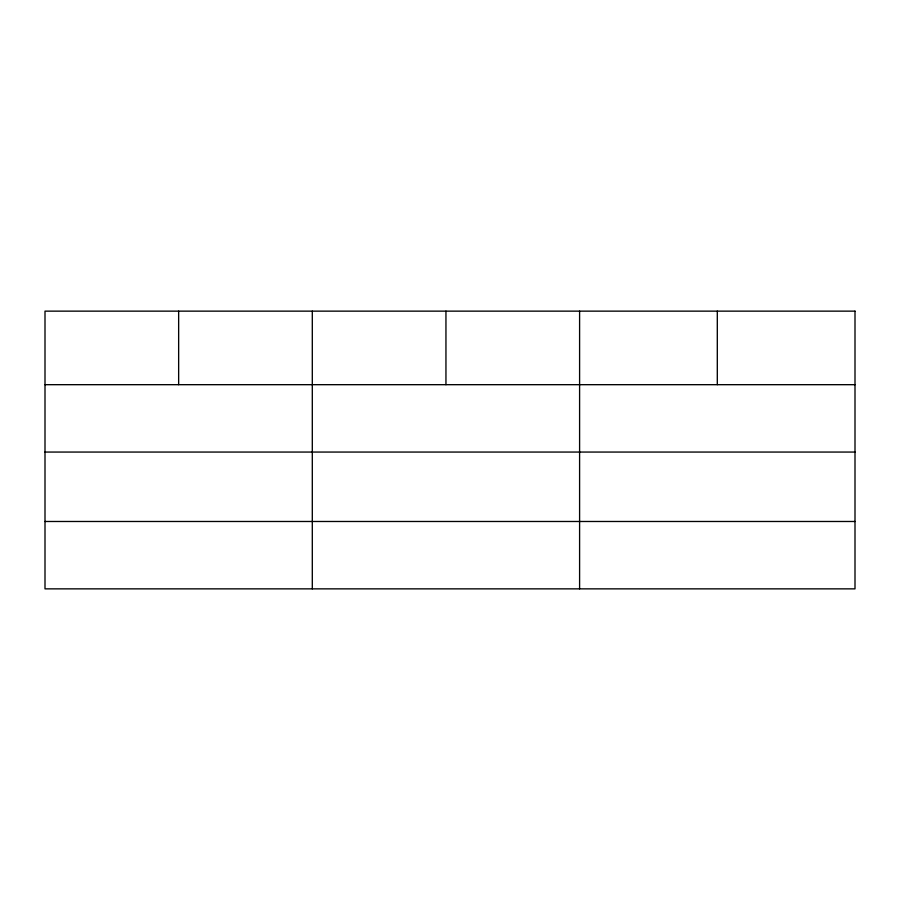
<?xml version="1.0" encoding="UTF-8"?>
<svg xmlns="http://www.w3.org/2000/svg" width="900" height="900" viewBox="0 0 900 900"><rect width="100%" height="100%" fill="white"/><g stroke="black" fill="none" stroke-linecap="round" stroke-linejoin="round"><path stroke-width="1.35" d="M45 384.683L855 384.683M45 452.059L855 452.059M45 521.483L855 521.483M717.3 311.141L717.3 384.683M579.6 311.141L579.6 588.859M445.95 311.141L445.95 384.683M312.3 311.141L312.3 588.859M178.65 311.141L178.65 384.683M855 311.141L45 311.141L45 588.859L855 588.859L855 311.141"/></g></svg>
